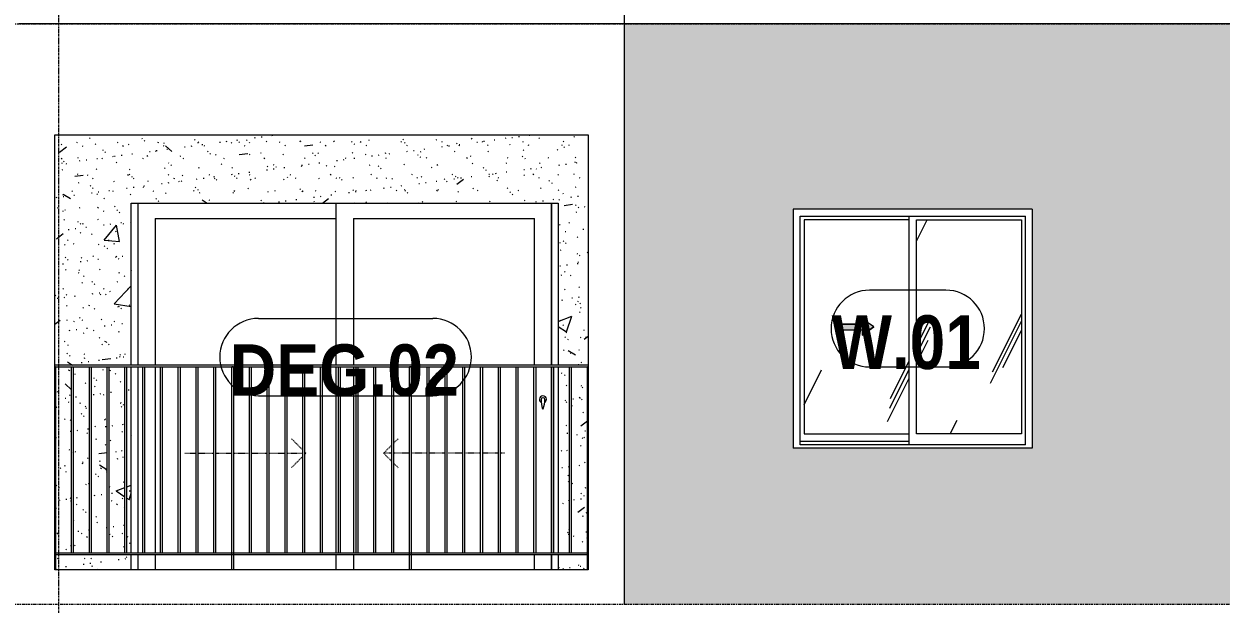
# Model space of a CAD drawing. Header units: millimetres. Extents: x 1240 to 198004, y -7796 to 35300.
# Drawn here: x 53332 to 60340, y 5600 to 9000 of the extents above; entities that cross this region are included whole.
import ezdxf

# ---------------------------------------------------------------- set-up
doc = ezdxf.new("R2010")
doc.units = ezdxf.units.MM
for name, pattern in [('1 NÉT CALL OUT', [6, 3, -3]), ('Centre', [31.75, 6.35, -4.7625, 15.875, -4.7625]), ('Dash', [6, 3, -3]), ('Grid Line', [22.225, 12.7, -3.175, 3.175, -3.175])]:
    doc.linetypes.add(name, pattern=pattern)
for name, color, linetype, lineweight in [('0-1', 7, 'Continuous', 5), ('A-DETL-GENF', 92, 'Continuous', 9), ('A-DETL-GENF-2', 92, '1 NÉT CALL OUT', 9), ('A-DOOR', 31, 'Continuous', 9), ('A-DOOR-FRAM', 31, 'Continuous', 9), ('A-DOOR-HDLN', 31, 'Dash', 18), ('A-DOOR-IDEN', 31, 'Continuous', 9), ('A-FLOR-HRAL', 11, 'Continuous', 9), ('A-FLOR-LEVL-2', 51, 'Centre', 9), ('A-GLAZ', 151, 'Continuous', 9), ('A-GLAZ-3', 7, '1 NÉT CALL OUT', 9), ('A-GLAZ-IDEN', 152, 'Continuous', 9), ('A-WALL', 113, 'Continuous', 9), ('A-WALL-PATT-2', 9, 'Continuous', 9), ('A-WALL-PATT-4', 111, 'Continuous', 9), ('I-WALL-1', 7, 'Continuous', 9), ('S-GRID-1', 1, 'Grid Line', 9)]:
    doc.layers.add(name, color=color, linetype=linetype, lineweight=lineweight)
doc.styles.add('Arial_B_1', font='arialbd.ttf', dxfattribs={"width": 0.85, "height": 315})
doc.styles.add('Arial_B_2', font='arialbd.ttf', dxfattribs={"width": 0.9, "height": 300})
pattern_1 = [(63.435, (2168, 104.33), (-0.001, 1524.001), [532.463, -2875.304]), (63.435, (644, 104.33), (-0.001, 1524.001), [532.463, -2875.304]), (63.435, (2897.55, 398.8), (-0.001, 1524.001), [532.463, -2875.304]), (63.435, (1373.55, 398.8), (-0.001, 1524.001), [532.463, -2875.304]), (63.435, (2787.1, 294.83), (-0.001, 1524.001), [532.463, -2875.304]), (63.435, (1263.1, 294.83), (-0.001, 1524.001), [532.463, -2875.304]), (63.435, (2674.6, 890.1), (-0.001, 1524.001), [258.802, -3148.965]), (63.435, (1150.6, 890.1), (-0.001, 1524.001), [258.802, -3148.965]), (63.435, (2600.96, 797.95), (-0.001, 1524.001), [532.463, -2875.304]), (63.435, (1076.96, 797.95), (-0.001, 1524.001), [532.463, -2875.304]), (63.435, (2613.95, 864.1), (-0.001, 1524.001), [532.463, -2875.304]), (63.435, (1089.95, 864.1), (-0.001, 1524.001), [532.463, -2875.304]), (63.435, (1999.1, 573.94), (-0.001, 1524.001), [532.463, -2875.304]), (63.435, (475.1, 573.94), (-0.001, 1524.001), [532.463, -2875.304]), (63.435, (2012.1, 651.9), (-0.001, 1524.001), [532.463, -2875.304]), (63.435, (488.1, 651.9), (-0.001, 1524.001), [532.463, -2875.304]), (63.435, (2015.6, 708.1), (-0.001, 1524.001), [532.463, -2875.304]), (63.435, (491.6, 708.1), (-0.001, 1524.001), [532.463, -2875.304])]

# ---------------------------------------------------------------- blocks, each defined once
blk = doc.blocks.new('NCV_TKTC_TANG 2_rvt-1-TKCS_MẶT ĐỨNG NỘI KHU 1')
at = {"layer": 'A-WALL-PATT-2'}
h = blk.add_hatch(dxfattribs=at)
h.set_pattern_fill('FP_5', color=256, style=0, pattern_type=2)
h.set_pattern_definition([(50, (377.7, 0), (1093.104, -95.634), [114.3, -1257.3]), (355, (377.7, 0), (-211.457, 1146.34), [91.44, -1005.84]), (100.451, (468.8, -8), (881.656, 1050.7), [97.14, -1068.54]), (46.184, (377.7, 304.8), (1626.475, -252.257), [171.45, -1885.95]), (96.636, (513.3, 283.8), (1424.416, 1484.565), [145.71, -1602.81]), (351.184, (377.7, 304.8), (1424.43, 1484.55), [137.16, -1508.76]), (21, (530.1, 228.6), (909.686, -613.591), [114.3, -1257.3]), (326, (530.1, 228.6), (370.812, 1105.13), [91.44, -1005.84]), (71.451, (606, 177.5), (1280.503, 491.528), [97.14, -1068.54]), (37.5, (377.74, 0), (18.5313, 507.3303), [50.292, -943.356, 50.292, -970.788, -1009.65]), (37.5, (377.74, 0), (18.5313, 507.3303), [-2014.728, 50.292, -959.358]), (7.5, (377.74, 0), (400.918, 601.0836), [50.292, -531.876, 50.292, -920.496, -384.81]), (7.5, (377.74, 0), (400.918, 601.0836), [-1552.956, 50.292, -334.518]), (327.5, (37.9, 0), (813.5452, -34.3737), [50.292, -330.708, 50.292, -1138.428, -1577.34]), (327.5, (37.9, 0), (813.5452, -34.3737), [-1569.72, 50.292, -1527.048]), (317.5, (-114.5, 0), (888.7755, 152.56), [50.292, -445.008, 50.292, -739.14, -1120.14]), (317.5, (-114.5, 0), (888.7755, 152.56), [-1284.732, 50.292, -1069.848])])
h.paths.add_polyline_path([(56460.3, 5800), (56630.3, 5800), (56630.3, 5890), (56460.3, 5890)])
h.paths.add_polyline_path([(53516.9, 5800), (53960.3, 5800), (53960.3, 5890), (53516.9, 5890), (53516.9, 5804.8)])
h.paths.add_polyline_path([(56630.3, 5900), (56630.3, 6990), (56536.2, 6990), (56536.2, 5900), (56611.2, 5900)])
h.paths.add_polyline_path([(53611, 5900), (53611, 6990), (53516.9, 6990), (53516.9, 5900), (53585.9, 5900)])
h.paths.add_polyline_path([(53960.3, 5900), (53960.3, 6990), (53933.4, 6990), (53933.4, 5900)])
h.paths.add_polyline_path([(53923.4, 5900), (53923.4, 6990), (53829.3, 6990), (53829.3, 5900)])
h.paths.add_polyline_path([(53819.3, 5900), (53819.3, 6990), (53725.2, 6990), (53725.2, 5900)])
h.paths.add_polyline_path([(56526.2, 5900), (56526.2, 6990), (56460.3, 6990), (56460.3, 5900)])
h.paths.add_polyline_path([(53621, 5900), (53715.2, 5900), (53715.2, 6990), (53621, 6990), (53621, 5903.9)])
h.paths.add_polyline_path([(53511.9, 7000), (53960.3, 7000), (53960.3, 7950), (56460.3, 7950), (56460.3, 7000), (56635.3, 7000), (56635.3, 8350), (53511.9, 8350), (53511.9, 7513.3)])
h = blk.add_hatch(dxfattribs=at)
h.set_pattern_fill('FP_4', color=256, style=0, pattern_type=2)
h.set_pattern_definition([(37.5, (377.74, 0), (-4.79953, 146.8239), [5.029, -110.795, 5.029, -124.511, -123.825]), (37.5, (377.74, 0), (-4.79953, 146.8239), [-245.364, 5.029, -118.796]), (7.5, (377.74, 0), (134.85743, 215.0472), [5.029, -57.455, 5.029, -99.365, -40.005]), (7.5, (377.74, 0), (134.85743, 215.0472), [-166.878, 5.029, -34.976]), (327.5, (284.02, 0), (237.29776, 0.4316), [5.029, -33.071, 5.029, -132.131, -179.07]), (327.5, (284.02, 0), (237.29776, 0.4316), [-175.26, 5.029, -174.041]), (317.5, (284.02, 0), (229.06706, 66.8792), [5.029, -14.021, 5.029, -84.887, -102.87]), (317.5, (284.02, 0), (229.06706, 66.8792), [-108.966, 5.029, -97.841])])
h.paths.add_polyline_path([(56460.3, 5800), (56630.3, 5800), (56630.3, 5890), (56460.3, 5890)])
h.paths.add_polyline_path([(53516.9, 5800), (53960.3, 5800), (53960.3, 5890), (53516.9, 5890), (53516.9, 5804.8)])
h.paths.add_polyline_path([(56630.3, 5900), (56630.3, 6990), (56536.2, 6990), (56536.2, 5900), (56611.2, 5900)])
h.paths.add_polyline_path([(53611, 5900), (53611, 6990), (53516.9, 6990), (53516.9, 5900), (53585.9, 5900)])
h.paths.add_polyline_path([(53960.3, 5900), (53960.3, 6990), (53933.4, 6990), (53933.4, 5900)])
h.paths.add_polyline_path([(53923.4, 5900), (53923.4, 6990), (53829.3, 6990), (53829.3, 5900)])
h.paths.add_polyline_path([(53819.3, 5900), (53819.3, 6990), (53725.2, 6990), (53725.2, 5900)])
h.paths.add_polyline_path([(56526.2, 5900), (56526.2, 6990), (56460.3, 6990), (56460.3, 5900)])
h.paths.add_polyline_path([(53621, 5900), (53715.2, 5900), (53715.2, 6990), (53621, 6990), (53621, 5903.9)])
h.paths.add_polyline_path([(53511.9, 7000), (53960.3, 7000), (53960.3, 7950), (56460.3, 7950), (56460.3, 7000), (56635.3, 7000), (56635.3, 8350), (53511.9, 8350), (53511.9, 7513.3)])
at = {"layer": 'I-WALL-1'}
for p, q in [((53960.3, 7000), (53960.3, 7950)), ((53960.3, 7950), (56460.3, 7950)), ((56460.3, 7950), (56460.3, 7000)), ((53960.3, 5900), (53960.3, 6990)), ((56460.3, 6990), (56460.3, 5900)), ((53960.3, 5800), (53960.3, 5890)), ((56460.3, 5890), (56460.3, 5800))]:
    blk.add_line(p, q, dxfattribs=at)
blk = doc.blocks.new('1_FAMILY RVT - W01-WxH 1400x1400xmm-V29-TKCS_MẶT ĐỨNG NỘI KHU 1')
at = {"layer": 'A-DETL-GENF-2'}
blk.add_hatch(color=256, dxfattribs=at).paths.add_polyline_path([(58239.8, 7176.5), (58307.5, 7223.9), (58239.8, 7271.4), (58239.8, 7240.9), (58104.3, 7240.9), (58104.3, 7207), (58239.8, 7207)])
at = {"layer": 'A-GLAZ'}
h = blk.add_hatch(dxfattribs=at)
h.set_pattern_fill('FP_2', color=256, style=0, pattern_type=2)
h.set_pattern_definition(pattern_1)
h.paths.add_polyline_path([(57898.8, 6596.9), (58513.1, 6596.9), (58513.1, 7850.9), (57898.8, 7850.9), (57898.8, 7211.2)])
h.paths.add_polyline_path([(58239.8, 7176.5), (58239.8, 7207), (58104.3, 7207), (58104.3, 7240.9), (58239.8, 7240.9), (58239.8, 7271.4), (58307.5, 7223.9), (58283.4, 7207)])
h = blk.add_hatch(dxfattribs=at)
h.set_pattern_fill('FP_2', color=256, style=0, pattern_type=2)
h.set_pattern_definition(pattern_1)
h.paths.add_polyline_path([(59171.8, 6596.9), (59171.8, 7850.9), (58557.5, 7850.9), (58557.5, 6596.9)])
at = {"layer": 'A-DETL-GENF'}
for p, q in [((58104.3, 7240.9), (58104.3, 7207)), ((58104.3, 7240.9), (58239.8, 7240.9)), ((58239.8, 7240.9), (58104.3, 7240.9)), ((58104.3, 7240.9), (58104.3, 7207)), ((58239.8, 7271.4), (58239.8, 7240.9)), ((58307.5, 7223.9), (58239.8, 7271.4)), ((58307.5, 7223.9), (58239.8, 7271.4)), ((58239.8, 7271.4), (58239.8, 7240.9)), ((58307.5, 7223.9), (58239.8, 7176.5)), ((58239.8, 7176.5), (58307.5, 7223.9)), ((58104.3, 7207), (58239.8, 7207)), ((58104.3, 7207), (58239.8, 7207)), ((58239.8, 7207), (58239.8, 7176.5)), ((58239.8, 7207), (58239.8, 7176.5))]:
    blk.add_line(p, q, dxfattribs=at)
at = {"layer": 'A-GLAZ'}
for p, q in [((59235.3, 7914.4), (57835.3, 7914.4)), ((57835.3, 7914.4), (57835.3, 6514.4)), ((57876.2, 7873.5), (59194.4, 7873.5)), ((57876.2, 6533.4), (57876.2, 7873.5)), ((57898.8, 7850.9), (57898.8, 6596.9)), ((58513.1, 7850.9), (57898.8, 7850.9)), ((58513.1, 7873.5), (58513.1, 6533.4)), ((58557.5, 6596.9), (58557.5, 7850.9)), ((58557.5, 7850.9), (59171.8, 7850.9)), ((59171.8, 7850.9), (59171.8, 6596.9)), ((59194.4, 6533.4), (59194.4, 7873.5)), ((59235.3, 7914.4), (59235.3, 6514.4)), ((57898.8, 6596.9), (58513.1, 6596.9)), ((59171.8, 6596.9), (58557.5, 6596.9)), ((58513.1, 6552.5), (57876.2, 6552.5)), ((58513.1, 6552.5), (57876.2, 6552.5)), ((59194.4, 6533.4), (57876.2, 6533.4)), ((59235.3, 6514.4), (57835.3, 6514.4))]:
    blk.add_line(p, q, dxfattribs=at)
blk = doc.blocks.new('DEG_02-DEG_03 - DEG_02-2500x2400mm-CỬA ĐI 02 CÁNH TRƯỢT-625766-TKCS_MẶT ĐỨNG NỘI KHU 1')
at = {"layer": 'A-DOOR'}
for p, q in [((55160.3, 10400), (55160.3, 11350)), ((56420.3, 11350), (56420.3, 10400)), ((54100.3, 11260), (54100.3, 10400)), ((54100.3, 11260), (55160.3, 11260)), ((55260.3, 11260), (55260.3, 10400)), ((55260.3, 11260), (56320.3, 11260)), ((56320.3, 10400), (56320.3, 11260)), ((54100.3, 10390), (54100.3, 9300)), ((55160.3, 9300), (55160.3, 10390)), ((55260.3, 10390), (55260.3, 9300)), ((56420.3, 10390), (56420.3, 9300)), ((54100.3, 9290), (54100.3, 9200)), ((55160.3, 9200), (55160.3, 9290)), ((55260.3, 9290), (55260.3, 9200)), ((56320.3, 9200), (56320.3, 9290)), ((56420.3, 9290), (56420.3, 9200))]:
    blk.add_line(p, q, dxfattribs=at)
at = {"layer": 'A-DOOR', "flags": 128}
blk.add_lwpolyline([(56371.8, 10208.7), (56371.8, 10208.7), (56371.8, 10208.7), (56371.8, 10208.7), (56371.8, 10208.7), (56371.8, 10208.7), (56371.8, 10208.7), (56371.7, 10208.7), (56371.7, 10208.7), (56371.7, 10208.7), (56371.7, 10208.7), (56371.6, 10208.7), (56371.6, 10208.7), (56371.6, 10208.7), (56371.5, 10208.7), (56371.5, 10208.7), (56371.5, 10208.7), (56371.4, 10208.7), (56371.4, 10208.7), (56371.4, 10208.7), (56371.3, 10208.7), (56371.3, 10208.7), (56371.2, 10208.7), (56371.2, 10208.7), (56371.1, 10208.7), (56371.1, 10208.7), (56371, 10208.7), (56371, 10208.7), (56370.9, 10208.7), (56370.9, 10208.7), (56370.8, 10208.7), (56370.7, 10208.7), (56370.7, 10208.7), (56370.6, 10208.7), (56370.6, 10208.7), (56370.5, 10208.7), (56370.4, 10208.7), (56370.4, 10208.7), (56370.3, 10208.7), (56370.3, 10208.7), (56370.2, 10208.7), (56370.1, 10208.7), (56370.1, 10208.7), (56370, 10208.7), (56370, 10208.7), (56369.9, 10208.7), (56369.9, 10208.7), (56369.8, 10208.7), (56369.7, 10208.7), (56369.7, 10208.7), (56369.6, 10208.7), (56369.6, 10208.7), (56369.5, 10208.7), (56369.5, 10208.7), (56369.4, 10208.7), (56369.4, 10208.7), (56369.3, 10208.7), (56369.3, 10208.7), (56369.2, 10208.7), (56369.2, 10208.7), (56369.2, 10208.7), (56369.1, 10208.7), (56369.1, 10208.7), (56369.1, 10208.7), (56369, 10208.7), (56369, 10208.7), (56369, 10208.7), (56368.9, 10208.7), (56368.9, 10208.7), (56368.9, 10208.7), (56368.9, 10208.7), (56368.9, 10208.7), (56368.8, 10208.7), (56368.8, 10208.7), (56368.8, 10208.7), (56368.8, 10208.7), (56368.8, 10208.7)], dxfattribs=at)
at = {"layer": 'A-DOOR'}
for centre, radius, start, end in [((56370.3, 10200), 20, 0, 180), ((56370.3, 10200), 20, 180, 240), ((56368.8, 10199.2), 9.45, 90, 180), ((56524.1, 10199.2), 164.8, 180, 199.13397), ((56371.8, 10199.2), 9.45, 0, 90), ((56216.5, 10199.2), 164.8, 340.86603, 0), ((56370.3, 10200), 20, 300, 0), ((56370.7, 10146), 2.34, 199.13397, 261.03098), ((56369.9, 10146), 2.34, 278.96902, 340.86603)]:
    blk.add_arc(centre, radius, start, end, dxfattribs=at)
at = {"layer": 'A-DOOR-FRAM'}
for p, q in [((54000.3, 10400), (54000.3, 11350)), ((56420.3, 10400), (56420.3, 11350)), ((54000.3, 9300), (54000.3, 10390)), ((56420.3, 9300), (56420.3, 10390)), ((54000.3, 9200), (54000.3, 9290)), ((56420.3, 9200), (56420.3, 9290))]:
    blk.add_line(p, q, dxfattribs=at)
at = {"layer": 'A-DOOR-HDLN'}
for p, q in [((54964.5, 9902.8), (54898.2, 9969.1)), ((55495.1, 9941.7), (55522.4, 9969.1)), ((54273.1, 9884.2), (54339.8, 9884.2)), ((54349.8, 9884.2), (54443.9, 9884.2)), ((54453.9, 9884.2), (54548.1, 9884.2)), ((54558.1, 9884.2), (54652.2, 9884.2)), ((54662.2, 9884.2), (54756.3, 9884.2)), ((54766.3, 9884.2), (54860.4, 9884.2)), ((54870.4, 9884.2), (54964.5, 9884.2)), ((54983.1, 9884.2), (54974.5, 9892.8)), ((54983.1, 9884.2), (54974.5, 9875.7)), ((54974.5, 9884.2), (54983.1, 9884.2)), ((55437.6, 9884.2), (55485.1, 9931.7)), ((55437.6, 9884.2), (55485.1, 9836.7)), ((55485.1, 9884.2), (55437.6, 9884.2)), ((55589.2, 9884.2), (55495.1, 9884.2)), ((55693.3, 9884.2), (55599.2, 9884.2)), ((55797.4, 9884.2), (55703.3, 9884.2)), ((55901.5, 9884.2), (55807.4, 9884.2)), ((56005.6, 9884.2), (55911.5, 9884.2)), ((56109.7, 9884.2), (56015.6, 9884.2)), ((56147.6, 9884.2), (56119.7, 9884.2)), ((54964.5, 9865.7), (54898.2, 9799.4)), ((55495.1, 9826.7), (55522.4, 9799.4))]:
    blk.add_line(p, q, dxfattribs=at)
blk = doc.blocks.new('Railing - 10mm-1251313-TKCS_MẶT ĐỨNG NỘI KHU 1')
at = {"layer": 'A-FLOR-HRAL'}
for p, q in [((61811, 5900), (61811, 6990)), ((61821, 6990), (61821, 5900))]:
    blk.add_line(p, q, dxfattribs=at)
blk = doc.blocks.new('Railing - 50 x 10mm-1251315-TKCS_MẶT ĐỨNG NỘI KHU 1')
at = {"layer": 'A-FLOR-HRAL'}
for p, q in [((62758.1, 6990), (62748.1, 6990)), ((62748.1, 5800), (62748.1, 6990)), ((62758.1, 6990), (62758.1, 5800))]:
    blk.add_line(p, q, dxfattribs=at)
blk = doc.blocks.new('Railing - 50 x 10mm-1251311-TKCS_MẶT ĐỨNG NỘI KHU 1')
at = {"layer": 'A-FLOR-HRAL'}
for q in [(61711.9, 6990), (61716.9, 5800)]:
    blk.add_line((61716.9, 6990), q, dxfattribs=at)
blk = doc.blocks.new('Railing - 50 x 10mm-V34-TKCS_MẶT ĐỨNG NỘI KHU 1')
at = {"layer": 'A-FLOR-HRAL'}
for p in [(64835.3, 6990), (64830.3, 5799.7)]:
    blk.add_line(p, (64830.3, 6990), dxfattribs=at)
blk = doc.blocks.new('Railing - Railing-1259192-TKCS_MẶT ĐỨNG NỘI KHU 1')
at = {"layer": 'A-FLOR-HRAL'}
for p, q in [((53511.9, 5900), (56635.3, 5900)), ((53511.9, 5890), (56635.3, 5890))]:
    blk.add_line(p, q, dxfattribs=at)
for name, p in [('Railing - 50 x 10mm-1251311-TKCS_MẶT ĐỨNG NỘI KHU 1', (-8200, 0)), ('Railing - 10mm-1251313-TKCS_MẶT ĐỨNG NỘI KHU 1', (-8200, 0)), ('Railing - 10mm-1251313-TKCS_MẶT ĐỨNG NỘI KHU 1', (-8095.9, 0)), ('Railing - 10mm-1251313-TKCS_MẶT ĐỨNG NỘI KHU 1', (-7991.8, 0)), ('Railing - 10mm-1251313-TKCS_MẶT ĐỨNG NỘI KHU 1', (-7887.7, 0)), ('Railing - 10mm-1251313-TKCS_MẶT ĐỨNG NỘI KHU 1', (-7783.6, 0)), ('Railing - 10mm-1251313-TKCS_MẶT ĐỨNG NỘI KHU 1', (-7679.4, 0)), ('Railing - 10mm-1251313-TKCS_MẶT ĐỨNG NỘI KHU 1', (-7575.3, 0)), ('Railing - 10mm-1251313-TKCS_MẶT ĐỨNG NỘI KHU 1', (-7471.2, 0)), ('Railing - 10mm-1251313-TKCS_MẶT ĐỨNG NỘI KHU 1', (-7367.1, 0)), ('Railing - 50 x 10mm-1251315-TKCS_MẶT ĐỨNG NỘI KHU 1', (-8200, 0)), ('Railing - 10mm-1251313-TKCS_MẶT ĐỨNG NỘI KHU 1', (-7158.9, 0)), ('Railing - 10mm-1251313-TKCS_MẶT ĐỨNG NỘI KHU 1', (-7054.8, 0)), ('Railing - 10mm-1251313-TKCS_MẶT ĐỨNG NỘI KHU 1', (-6950.7, 0)), ('Railing - 10mm-1251313-TKCS_MẶT ĐỨNG NỘI KHU 1', (-6846.5, 0)), ('Railing - 10mm-1251313-TKCS_MẶT ĐỨNG NỘI KHU 1', (-6742.4, 0)), ('Railing - 10mm-1251313-TKCS_MẶT ĐỨNG NỘI KHU 1', (-6638.3, 0)), ('Railing - 10mm-1251313-TKCS_MẶT ĐỨNG NỘI KHU 1', (-6534.2, 0)), ('Railing - 10mm-1251313-TKCS_MẶT ĐỨNG NỘI KHU 1', (-6430.1, 0)), ('Railing - 10mm-1251313-TKCS_MẶT ĐỨNG NỘI KHU 1', (-6326, 0)), ('Railing - 50 x 10mm-1251315-TKCS_MẶT ĐỨNG NỘI KHU 1', (-7158.9, 0)), ('Railing - 10mm-1251313-TKCS_MẶT ĐỨNG NỘI KHU 1', (-6117.8, 0)), ('Railing - 10mm-1251313-TKCS_MẶT ĐỨNG NỘI KHU 1', (-6013.6, 0)), ('Railing - 10mm-1251313-TKCS_MẶT ĐỨNG NỘI KHU 1', (-5909.5, 0)), ('Railing - 10mm-1251313-TKCS_MẶT ĐỨNG NỘI KHU 1', (-5805.4, 0)), ('Railing - 10mm-1251313-TKCS_MẶT ĐỨNG NỘI KHU 1', (-5701.3, 0)), ('Railing - 10mm-1251313-TKCS_MẶT ĐỨNG NỘI KHU 1', (-5597.2, 0)), ('Railing - 10mm-1251313-TKCS_MẶT ĐỨNG NỘI KHU 1', (-5493.1, 0)), ('Railing - 10mm-1251313-TKCS_MẶT ĐỨNG NỘI KHU 1', (-5389, 0)), ('Railing - 10mm-1251313-TKCS_MẶT ĐỨNG NỘI KHU 1', (-5284.9, 0)), ('Railing - 50 x 10mm-V34-TKCS_MẶT ĐỨNG NỘI KHU 1', (-8200, 0))]:
    blk.add_blockref(name, p)
blk = doc.blocks.new('Top Rail Type - Top Rail_Internal_-1259196-TKCS_MẶT ĐỨNG NỘI KHU 1')
at = {"layer": 'A-FLOR-HRAL'}
for p, q in [((56635.3, 7000), (53511.9, 7000)), ((53511.9, 6990), (56635.3, 6990))]:
    blk.add_line(p, q, dxfattribs=at)
blk = doc.blocks.new('SSA-WINDOW TAG - 10-2062020-TKCS_MẶT ĐỨNG NỘI KHU 1')
at = {"layer": 'A-GLAZ-IDEN'}
for p, q in [((22610.6, 7667.3), (22163, 7667.3)), ((22163, 7217.3), (22610.6, 7217.3))]:
    blk.add_line(p, q, dxfattribs=at)
for centre, start, end in [((22163, 7442.3), 90, 270), ((22610.6, 7442.3), 270, 90)]:
    blk.add_arc(centre, 225, start, end, dxfattribs=at)
blk = doc.blocks.new('STN_Door Tag - STN_Door Tag-1788670-TKCS_MẶT ĐỨNG NỘI KHU 1')
at = {"layer": 'A-DOOR-IDEN'}
for p, q in [((35836.5, 30934.3), (36856.6, 30934.3)), ((35836.5, 30481.5), (36856.6, 30481.5))]:
    blk.add_line(p, q, dxfattribs=at)
for centre, start, end in [((35836.5, 30707.9), 90, 270), ((36856.6, 30707.9), 270, 90)]:
    blk.add_arc(centre, 226.4, start, end, dxfattribs=at)

msp = doc.modelspace()

# ---------------------------------------------------------------- hatches: boundary and pattern name
at = {"layer": 'A-WALL-PATT-4'}
h = msp.add_hatch(color=256, dxfattribs=at)
h.paths.add_polyline_path([(56845.3, 5600), (60434.9, 5600), (60434.9, 9000), (56845.3, 9000), (56845.3, 5800)])
h.paths.add_polyline_path([(59194.4, 6514.4), (57835.3, 6514.4), (57835.3, 7914.4), (59235.3, 7914.4), (59235.3, 6514.4)])

# ---------------------------------------------------------------- linework, layer by layer
at = {"layer": 'A-FLOR-LEVL-2'}
for p, q in [((1240.2, 9000), (91585, 9000)), ((1240.2, 5600), (91585, 5600))]:
    msp.add_line(p, q, dxfattribs=at)
at = {"layer": 'A-WALL'}
for p, q in [((56845.3, 29400), (56845.3, 5600)), ((60434.9, 9000), (53301.9, 9000)), ((53511.9, 8350), (56635.3, 8350)), ((53511.9, 5800), (53511.9, 8350)), ((56635.3, 8350), (56635.3, 5800)), ((56635.3, 5800), (53511.9, 5800))]:
    msp.add_line(p, q, dxfattribs=at)
at = {"layer": 'S-GRID-1'}
msp.add_line((53536.9, -2695.9), (53536.9, 30542.5), dxfattribs=at)

# ---------------------------------------------------------------- block references
at = {"layer": '0-1'}
msp.add_blockref('NCV_TKTC_TANG 2_rvt-1-TKCS_MẶT ĐỨNG NỘI KHU 1', (0, 0), dxfattribs=at)
at = {"layer": 'A-DOOR'}
msp.add_blockref('DEG_02-DEG_03 - DEG_02-2500x2400mm-CỬA ĐI 02 CÁNH TRƯỢT-625766-TKCS_MẶT ĐỨNG NỘI KHU 1', (0, -3400), dxfattribs=at)
at = {"layer": 'A-DOOR-IDEN'}
msp.add_blockref('STN_Door Tag - STN_Door Tag-1788670-TKCS_MẶT ĐỨNG NỘI KHU 1', (18868.4, -23660.1), dxfattribs=at)
at = {"layer": 'A-FLOR-HRAL'}
for name in ['Top Rail Type - Top Rail_Internal_-1259196-TKCS_MẶT ĐỨNG NỘI KHU 1', 'Railing - Railing-1259192-TKCS_MẶT ĐỨNG NỘI KHU 1']:
    msp.add_blockref(name, (0, 0), dxfattribs=at)
at = {"layer": 'A-GLAZ-3'}
msp.add_blockref('1_FAMILY RVT - W01-WxH 1400x1400xmm-V29-TKCS_MẶT ĐỨNG NỘI KHU 1', (0, 0), dxfattribs=at)
at = {"layer": 'A-GLAZ-IDEN'}
msp.add_blockref('SSA-WINDOW TAG - 10-2062020-TKCS_MẶT ĐỨNG NỘI KHU 1', (36119.2, -227.9), dxfattribs=at)

# ---------------------------------------------------------------- texts
at = {"layer": 'A-DOOR-IDEN', "insert": (55207.3, 6970), "char_height": 300, "width": 1375.65, "attachment_point": 5, "line_spacing_factor": 0.936439, "style": 'Arial_B_2'}
msp.add_mtext('\\pt6.75,13.5,20.25,27,33.75,40.5,47.25,54,60.75,67.5,74.25,81,87.75,94.5,101.25,108,114.75,121.5,128.25,135,141.75,148.5,155.25,162,168.75,175.5,182.25,189,195.75,202.5,209.25,216;DEG.02', dxfattribs=at)
at = {"layer": 'A-GLAZ-IDEN', "insert": (58496.7, 7132.5), "char_height": 315, "width": 902.7, "attachment_point": 5, "line_spacing_factor": 0.936439, "style": 'Arial_B_1'}
msp.add_mtext('\\pt6.3756,12.7512,19.12365,25.49925,31.87485,38.25045,44.62605,50.9985,57.3741,63.7497,70.1253,76.5009,82.8765,89.24895,95.62455,102.00015,108.37575,114.75135,121.1238,127.4994,133.875,140.2506,146.6262,152.99865,159.37425,165.74985,172.12545,178.50105,184.8735,191.2491,197.6247,204.0003;W.01', dxfattribs=at)

doc.saveas('drawing.dxf')
